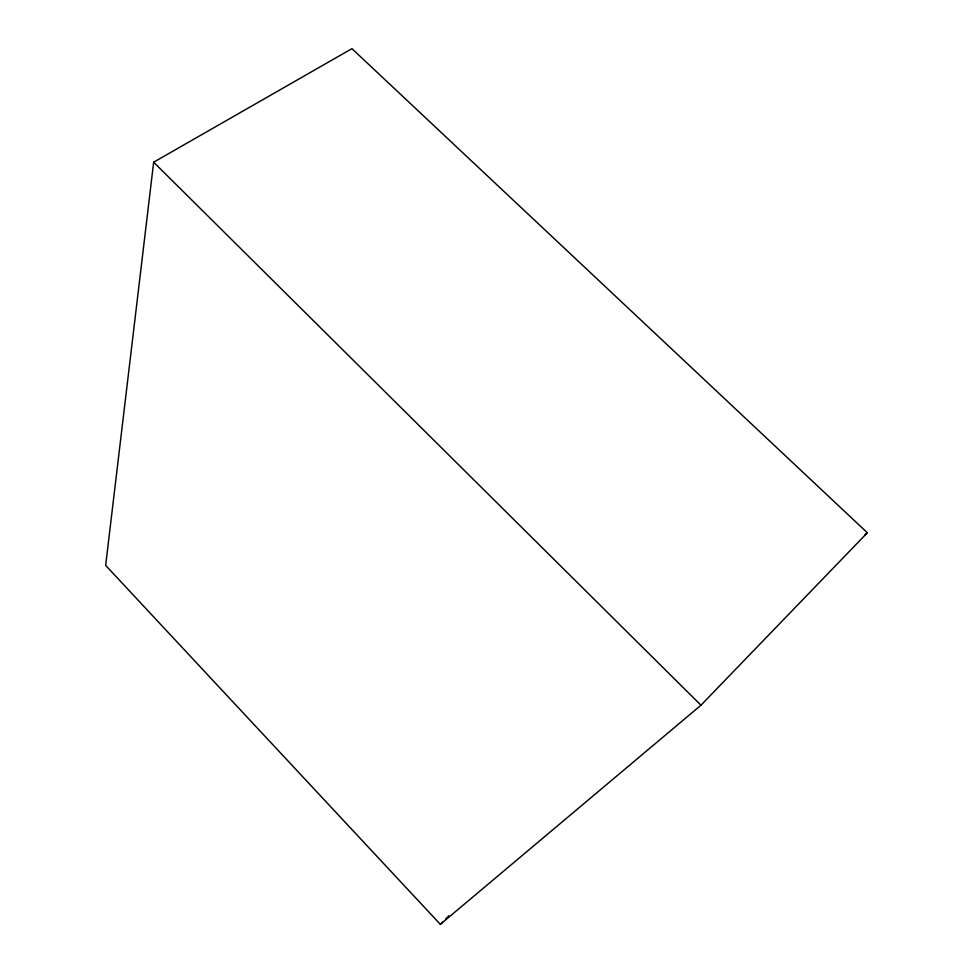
<?xml version="1.0" encoding="UTF-8"?>
<svg xmlns="http://www.w3.org/2000/svg" width="973" height="973" viewBox="0 0 973 973"><rect width="100%" height="100%" fill="white"/><g stroke="black" fill="none" stroke-linecap="round" stroke-linejoin="round"><path stroke-width="1.46" d="M153.661 162.199L105.656 565.398L440.343 924.35L700.961 705.218L867.344 532.754L351.946 48.65L153.661 162.199L700.961 705.218M440.343 924.35L442.472 922.197M445.658 918.962L448.845 915.739M865.07 534.761L867.344 532.754"/></g></svg>
